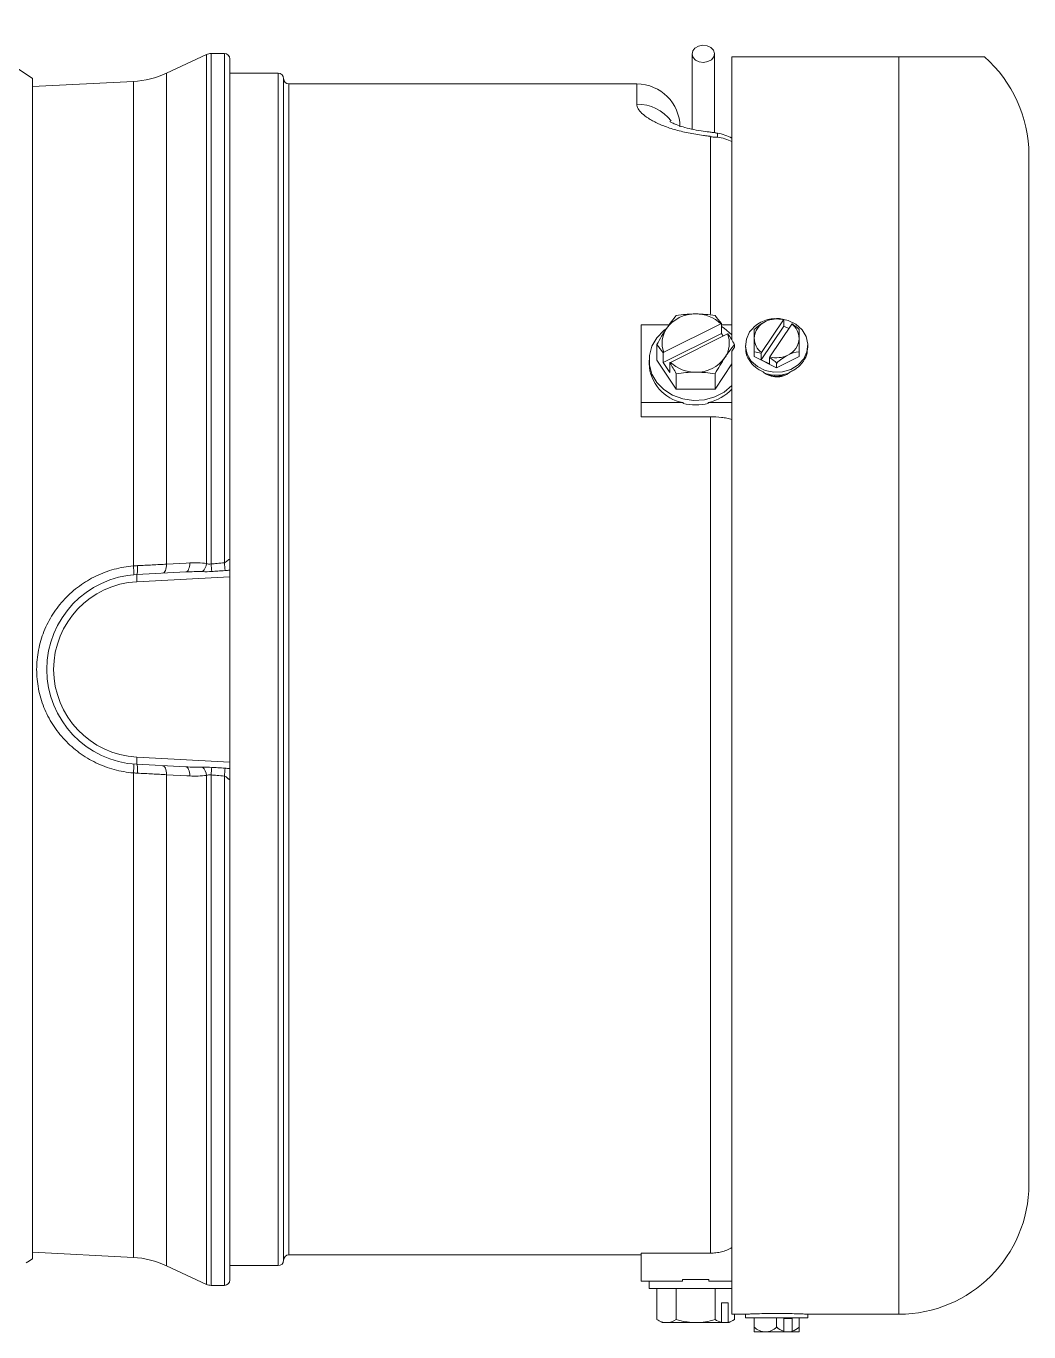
# Paper-space layout '_Back' of a CAD drawing. Header units: inches. Extents: x -9.3 to 11.8, y -4.5 to 4.5.
# Drawn here: x 6.25 to 11.84, y -3.69 to 3.59 of the extents above; entities that cross this region are included whole.
import ezdxf

# ---------------------------------------------------------------- set-up
doc = ezdxf.new("R2010")
doc.units = ezdxf.units.IN
doc.header["$MEASUREMENT"] = 0

psp = doc.layouts.new('_Back')

# ---------------------------------------------------------------- linework, layer by layer
at = {"color": 7, "linetype": 'Continuous', "lineweight": 15}
for p, q in [((6.2815, 3.2963), (5.8387, 3.5876)), ((7.2515, 3.4294), (7.029, 3.3256)), ((7.3515, 3.435), (7.2769, 3.435)), ((9.959, 3.4329), (9.959, 3.0126)), ((10.084, 2.9931), (10.084, 3.4329)), ((7.3815, 0.6048), (7.3815, 3.405)), ((10.1815, 1.8404), (10.1815, 3.4159)), ((10.1815, 3.4159), (11.1115, 3.4159)), ((6.2815, 3.2963), (6.2815, -3.2868)), ((6.8439, 3.2795), (6.2815, 3.25)), ((7.6515, 3.325), (7.3815, 3.325)), ((7.6815, -3.295), (7.6815, 3.295)), ((9.6515, 3.265), (7.7115, 3.265)), ((11.8374, 2.87), (11.8374, -2.87)), ((9.675, 1.9209), (9.675, 1.4095)), ((9.8317, 1.9209), (9.675, 1.9209)), ((9.8016, 1.7686), (10.1198, 1.9277)), ((10.1231, 1.9282), (10.1231, 1.8738)), ((10.1815, 1.9209), (10.1231, 1.9209)), ((10.306, 1.8954), (10.306, 1.7443)), ((10.3451, 1.7273), (10.4701, 1.9148)), ((10.3466, 1.7665), (10.4687, 1.9496)), ((10.3934, 1.7431), (10.5154, 1.9262)), ((10.4701, 1.9501), (10.4701, 1.9148)), ((10.4701, 1.9148), (10.4984, 1.9007)), ((10.556, 1.7443), (10.556, 1.8954)), ((9.7983, 1.7114), (10.1231, 1.8738)), ((10.1573, 1.8714), (9.8391, 1.7123)), ((10.1328, 1.8592), (10.1231, 1.8738)), ((9.7629, 1.725), (9.7629, 1.8116)), ((9.7983, 1.7114), (9.7983, 1.7659)), ((10.1815, 1.7749), (10.1959, 1.7966)), ((10.1815, -3.5958), (10.1815, 1.7749)), ((10.1959, 1.7966), (10.1959, 1.8116)), ((10.257, 1.8068), (10.257, 1.797)), ((10.3466, 1.7665), (10.3451, 1.7626)), ((10.3451, 1.7626), (10.3451, 1.7273)), ((10.605, 1.797), (10.605, 1.8068)), ((9.7194, 1.725), (9.7194, 1.7047)), ((9.7629, 1.725), (9.8712, 1.5626)), ((9.7983, 1.7114), (9.8358, 1.6552)), ((9.8358, 1.7096), (9.8358, 1.6552)), ((10.0877, 1.5626), (10.1815, 1.7033)), ((10.431, 1.6818), (10.306, 1.7443)), ((10.3451, 1.7273), (10.3919, 1.7039)), ((10.3934, 1.7431), (10.3919, 1.7392)), ((10.3919, 1.7039), (10.3919, 1.7392)), ((10.431, 1.6818), (10.556, 1.7443)), ((10.431, 1.7079), (10.431, 1.6818)), ((9.8712, 1.5626), (9.8712, 1.6492)), ((10.0877, 1.5626), (10.0877, 1.6492)), ((9.8712, 1.5626), (10.0877, 1.5626)), ((9.9092, 1.4879), (9.675, 1.4879)), ((9.9092, 1.4832), (9.9092, 1.4879)), ((10.0496, 1.4879), (10.0496, 1.4832)), ((10.1815, 1.4879), (10.0496, 1.4879)), ((9.675, 1.4095), (10.0615, 1.4095)), ((10.0615, -3.2556), (10.0615, 1.4095)), ((6.8638, 0.5293), (7.1367, 0.5436)), ((7.3815, 0.5165), (6.8638, 0.4893)), ((7.3815, -0.5535), (7.3815, 0.5535)), ((6.8638, -0.4893), (7.3815, -0.5165)), ((7.1367, -0.5436), (6.8638, -0.5293)), ((7.3815, -3.405), (7.3815, -0.6048)), ((6.2815, -3.25), (6.8439, -3.2795)), ((7.7115, -3.265), (9.675, -3.265)), ((9.675, -3.2556), (10.0615, -3.2556)), ((9.675, -3.412), (9.675, -3.2556)), ((7.029, -3.3256), (7.2515, -3.4294)), ((7.3815, -3.325), (7.6515, -3.325)), ((9.9068, -3.412), (9.675, -3.412)), ((9.7194, -3.412), (9.7194, -3.4526)), ((9.9068, -3.4026), (9.9068, -3.412)), ((10.052, -3.4026), (9.9068, -3.4026)), ((10.052, -3.412), (10.052, -3.4026)), ((10.1815, -3.412), (10.052, -3.412)), ((7.2769, -3.435), (7.3515, -3.435)), ((10.1815, -3.4526), (9.7194, -3.4526)), ((9.7629, -3.4526), (9.7629, -3.6259)), ((9.8712, -3.4526), (9.8712, -3.6259)), ((10.0877, -3.4526), (10.0877, -3.6259)), ((10.1606, -3.5316), (10.1231, -3.5316)), ((10.1231, -3.6405), (10.1231, -3.5316)), ((10.1606, -3.5316), (10.1606, -3.6405)), ((9.7629, -3.6259), (9.7919, -3.6426)), ((10.1669, -3.6426), (10.1959, -3.6259)), ((10.1959, -3.5959), (10.1815, -3.5958)), ((10.1951, -3.5959), (10.2595, -3.5959)), ((10.1959, -3.5959), (10.1959, -3.6259)), ((10.257, -3.5959), (10.257, -3.6155)), ((10.257, -3.6155), (10.605, -3.6155)), ((10.306, -3.6945), (10.306, -3.6155)), ((10.431, -3.6675), (10.431, -3.6155)), ((10.4701, -3.6205), (10.5169, -3.6205)), ((10.4701, -3.6911), (10.4701, -3.6205)), ((10.5169, -3.6205), (10.5169, -3.6911)), ((10.556, -3.6945), (10.556, -3.6155)), ((10.604, -3.5959), (11.1115, -3.5959)), ((10.605, -3.6155), (10.605, -3.5959)), ((10.1669, -3.6426), (9.7919, -3.6426)), ((10.306, -3.6945), (10.556, -3.6945))]:
    psp.add_line(p, q, dxfattribs=at)
at = {"color": 8, "linetype": 'Continuous', "lineweight": 15}
for p, q in [((7.2515, 0.5908), (7.2515, 3.4294)), ((7.2769, 0.5881), (7.2769, 3.435)), ((7.3515, 0.5945), (7.3515, 3.435)), ((11.1115, -3.5959), (11.1115, 3.4159)), ((6.8439, 0.5773), (6.8439, 3.2795)), ((7.029, 0.5871), (7.029, 3.3256)), ((7.6515, -3.325), (7.6515, 3.325)), ((7.7115, -3.265), (7.7115, 3.265)), ((9.6515, 3.152), (9.6515, 3.265)), ((10.1015, 2.9904), (10.1015, 2.9682)), ((10.0615, 1.9811), (10.0615, 2.9704)), ((6.8439, -3.2795), (6.8439, -0.5773)), ((7.029, -3.3256), (7.029, -0.5871)), ((7.2515, -3.4294), (7.2515, -0.5908)), ((7.2769, -3.435), (7.2769, -0.5881)), ((7.3515, -3.435), (7.3515, -0.5945))]:
    psp.add_line(p, q, dxfattribs=at)
at = {"color": 7, "linetype": 'Continuous', "lineweight": 15, "flags": 128}
for points in [[(10.0639, 3.4682), (10.0783, 3.453), (10.084, 3.4348), (10.0801, 3.4163), (10.0674, 3.4003), (10.0476, 3.3893), (10.0239, 3.385), (9.9998, 3.3879), (9.9791, 3.3977), (9.9647, 3.4129), (9.959, 3.4311), (9.9629, 3.4496), (9.9756, 3.4655), (9.9954, 3.4765), (10.0191, 3.4809), (10.0432, 3.4779), (10.0639, 3.4682)], [(9.8144, 1.8989), (9.8021, 1.8897), (9.7628, 1.8495), (9.7353, 1.8025), (9.7212, 1.7513), (9.7212, 1.6987), (9.7353, 1.6474), (9.7628, 1.6005), (9.8021, 1.5603), (9.8511, 1.5291), (9.9072, 1.5087), (9.9671, 1.5001), (10.0278, 1.5037), (10.0858, 1.5195), (10.138, 1.5465), (10.1815, 1.5833), (10.1815, 1.5833)], [(10.1815, 1.8667), (10.138, 1.9034), (10.1231, 1.9127)], [(10.4415, 1.9573), (10.4475, 1.9569), (10.4957, 1.9467), (10.5386, 1.9253), (10.5727, 1.8943), (10.5954, 1.8561), (10.6048, 1.814), (10.6001, 1.7713), (10.5817, 1.7315), (10.5511, 1.6978), (10.5107, 1.6729), (10.4639, 1.6589), (10.4145, 1.6568), (10.3663, 1.667), (10.3234, 1.6884), (10.2893, 1.7194), (10.2666, 1.7576), (10.2572, 1.7997), (10.2619, 1.8424), (10.2803, 1.8822)], [(7.029, 0.5871), (7.0284, 0.577), (7.027, 0.5675), (7.0249, 0.5589), (7.0222, 0.5515), (7.0189, 0.5454), (7.0152, 0.5408), (7.0111, 0.5379), (7.0068, 0.5368)], [(7.029, 0.5871), (7.1377, 0.5928), (7.1589, 0.594)], [(7.1589, 0.594), (7.1582, 0.5839), (7.1569, 0.5744), (7.1548, 0.5658), (7.1521, 0.5583), (7.1488, 0.5522), (7.145, 0.5476), (7.141, 0.5447), (7.1367, 0.5436)], [(7.029, -0.5871), (7.0284, -0.577), (7.027, -0.5675), (7.0249, -0.5589), (7.0222, -0.5515), (7.0189, -0.5454), (7.0152, -0.5408), (7.0111, -0.5379), (7.0068, -0.5368)], [(7.1589, -0.594), (7.1582, -0.5839), (7.1569, -0.5744), (7.1548, -0.5658), (7.1521, -0.5583), (7.1488, -0.5522), (7.145, -0.5476), (7.141, -0.5447), (7.1367, -0.5436)], [(7.1589, -0.594), (7.1428, -0.5931), (7.029, -0.5871)]]:
    psp.add_lwpolyline(points, dxfattribs=at)
at = {"color": 7, "linetype": 'Continuous', "lineweight": 15}
for centre, radius, start, end in [((7.2769, 3.375), 0.06, 90, 115), ((7.3515, 3.405), 0.03, 0, 90), ((11.1115, 2.87), 0.7259, 0, 48.76047), ((6.8177, 3.7788), 0.5, 273, 295), ((7.6515, 3.295), 0.03, 0, 90), ((7.7115, 3.295), 0.03, 180, 270), ((9.6515, 3.025), 0.24, 0, 90), ((10.1415, 3.2372), 0.25, 260.05607, 260.7931), ((10.0615, 2.7437), 0.25, 61.3146, 80.7931), ((10.0629, 2.7041), 0.267, 63.62094, 81.68312), ((9.975, 1.7882), 0.1942, 88.69497, 144.43513), ((9.9819, 1.7814), 0.201, 46.70118, 90.70913), ((9.9357, 1.8201), 0.1437, 145.65502, 201.03819), ((10.4267, 1.7772), 0.1801, 91.60734, 144.36836), ((10.4127, 1.8429), 0.1067, 114.44788, 178.17199), ((10.4779, 1.7213), 0.2446, 116.55941, 134.63618), ((10.4391, 1.8104), 0.1476, 93.14954, 118.57317), ((10.4311, 1.8127), 0.142, 74.65766, 116.15598), ((10.4276, 1.8378), 0.1201, 69.23714, 88.35213), ((10.4789, 1.9233), 0.0283, 108.18907, 111.36869), ((10.5257, 1.8999), 0.0283, 108.18907, 111.36869), ((10.4536, 1.8445), 0.1024, 1.01533, 52.8814), ((10.388, 1.7259), 0.2387, 45.24459, 57.30334), ((10.0232, 1.8198), 0.1437, 325.65502, 21.03819), ((10.4084, 1.8482), 0.1024, 181.01533, 232.8814), ((10.4493, 1.8497), 0.1067, 294.44788, 358.17199), ((10.3026, 1.6503), 0.1201, 69.23714, 88.35213), ((10.4309, 1.88), 0.142, 254.65766, 296.15598), ((10.6029, 1.5338), 0.2446, 116.55941, 134.63618), ((10.5641, 1.6229), 0.1476, 93.14954, 118.57317), ((9.951, 1.7159), 0.2319, 182.78279, 259.61818), ((9.9769, 1.8586), 0.201, 226.70118, 270.70913), ((9.9839, 1.8517), 0.1942, 268.69497, 324.43513), ((10.263, 1.5384), 0.2387, 45.24459, 57.30334), ((10.431, 1.8392), 0.1986, 251.31723, 290.75565), ((10.431, 1.7262), 0.0922, 240.67231, 299.32769), ((9.9894, 1.7469), 0.2659, 283.08509, 316.24652), ((9.9794, 1.7734), 0.2986, 256.40293, 283.59707), ((7.171, 0.6005), 0.0811, 316.95464, 353.10297), ((9.1874, 0.7609), 1.9183, 185.16969, 186.43072), ((9.2071, 0.7515), 1.8623, 184.83442, 186.17821), ((6.8915, 0), 0.53, 93, 267), ((6.5401, 0.5401), 0.3061, 357.735, 6.96914), ((7.0552, 0.5093), 0.1925, 174.04331, 185.95669), ((6.7355, 0.5611), 0.1321, 346.06993, 7.64497), ((6.8894, 0), 0.49, 93, 267), ((7.0552, -0.5093), 0.1925, 174.04331, 185.95669), ((6.5401, -0.5401), 0.3061, 353.03086, 2.265), ((6.7355, -0.5611), 0.1321, 352.35503, 13.93007), ((7.171, -0.6005), 0.0811, 6.89703, 43.04536), ((9.1874, -0.7609), 1.9183, 173.56928, 174.83031), ((9.2071, -0.7515), 1.8623, 173.82179, 175.16558), ((11.1115, -2.87), 0.7259, 270, 0), ((7.7115, -3.295), 0.03, 90, 180), ((6.8177, -3.7788), 0.5, 65, 87), ((7.6515, -3.295), 0.03, 270, 0), ((7.3515, -3.405), 0.03, 270, 0), ((7.2769, -3.375), 0.06, 245, 270), ((10.3696, -3.6062), 0.0883, 223.9815, 269.31463), ((10.3675, -3.6062), 0.0883, 270.68537, 316.0185), ((10.4965, -3.6033), 0.0917, 224.4541, 253.29918), ((10.3029, -3.6198), 0.1818, 335.74625, 336.90415), ((10.3496, -3.6198), 0.1818, 335.74625, 336.90415), ((10.4905, -3.6033), 0.0917, 286.70082, 315.5459)]:
    psp.add_arc(centre, radius, start, end, dxfattribs=at)
at = {"color": 8, "linetype": 'Continuous', "lineweight": 15}
psp.add_arc((9.6528, 2.9094), 0.2425, 38.33425, 90.30966, dxfattribs=at)
at = {"color": 7, "linetype": 'Continuous', "lineweight": 15}
for points, knots in [([(11.1115, 3.4159), (11.1314, 3.4159), (11.1771, 3.4159), (11.2581, 3.4159), (11.3359, 3.4159), (11.4018, 3.4159), (11.4691, 3.4159), (11.5275, 3.4159), (11.5673, 3.4159), (11.5843, 3.4159), (11.5939, 3.4159), (11.59, 3.4159), (11.59, 3.4159)], [0, 0, 0, 0, 0.045295, 0.104076, 0.199322, 0.281355, 0.365417, 0.538729, 0.715926, 0.857605, 0.999941, 1, 1, 1, 1]), ([(10.0615, 2.9704), (10.0618, 2.9706), (10.0621, 2.9708), (10.0624, 2.9711), (10.0623, 2.9713), (10.0617, 2.9719), (10.0609, 2.9722), (10.0586, 2.9728), (10.0568, 2.9732), (10.0516, 2.9741), (10.0479, 2.9746), (10.0371, 2.9761), (10.0298, 2.977), (10.008, 2.9799), (9.9936, 2.982), (9.9511, 2.9888), (9.9237, 2.9944), (9.8849, 3.004), (9.8723, 3.0074), (9.8482, 3.0145), (9.8366, 3.0182), (9.8032, 3.0298), (9.7828, 3.038), (9.7551, 3.0511), (9.7463, 3.0555), (9.73, 3.0644), (9.7225, 3.0689), (9.7014, 3.0824), (9.6896, 3.0915), (9.6705, 3.1097), (9.6634, 3.1186), (9.6539, 3.1357), (9.6515, 3.144), (9.6515, 3.152)], [0, 0, 0, 0, 0.001953, 0.001953, 0.003906, 0.003906, 0.007812, 0.007812, 0.015625, 0.015625, 0.03125, 0.03125, 0.0625, 0.0625, 0.125, 0.125, 0.25, 0.25, 0.3125, 0.3125, 0.375, 0.375, 0.5, 0.5, 0.5625, 0.5625, 0.625, 0.625, 0.75, 0.75, 0.875, 0.875, 1, 1, 1, 1]), ([(10.0982, 2.991), (10.0979, 2.991), (10.0911, 2.9925), (10.0761, 2.9943), (10.0469, 2.9979), (10.0047, 3.0034), (9.9547, 3.0128), (9.9074, 3.0252), (9.871, 3.0379), (9.8482, 3.048), (9.8364, 3.0548), (9.8362, 3.055), (9.8361, 3.0551)], [0, 0, 0, 0, 0.001762, 0.051035, 0.111404, 0.222992, 0.378581, 0.529464, 0.680477, 0.807837, 0.926127, 1, 1, 1, 1]), ([(10.1011, 2.9681), (10.1006, 2.9678), (10.0998, 2.9678), (10.0982, 2.9678), (10.0974, 2.9678), (10.095, 2.9678), (10.0933, 2.9679), (10.0883, 2.9682), (10.0849, 2.9684), (10.0782, 2.9689), (10.0748, 2.9691), (10.0681, 2.9697), (10.0647, 2.97), (10.0615, 2.9704)], [0, 0, 0, 0, 0.0625, 0.0625, 0.125, 0.125, 0.25, 0.25, 0.5, 0.5, 0.75, 0.75, 1, 1, 1, 1]), ([(9.9794, 1.9824), (9.9702, 1.9824), (9.961, 1.9822), (9.9428, 1.9814), (9.9337, 1.9808), (9.9067, 1.9786), (9.8888, 1.9765), (9.8712, 1.974)], [0, 0, 0, 0, 0.25, 0.25, 0.5, 0.5, 1, 1, 1, 1]), ([(9.8171, 1.9012), (9.8125, 1.8943), (9.8078, 1.8872), (9.7987, 1.8727), (9.7942, 1.8653), (9.7807, 1.8429), (9.7718, 1.8274), (9.7629, 1.8116)], [0, 0, 0, 0, 0.25, 0.25, 0.5, 0.5, 1, 1, 1, 1]), ([(10.1418, 1.7388), (10.1464, 1.7457), (10.151, 1.7524), (10.1601, 1.7653), (10.1647, 1.7716), (10.1782, 1.7897), (10.1871, 1.8009), (10.1959, 1.8116)], [0, 0, 0, 0, 0.25, 0.25, 0.5, 0.5, 1, 1, 1, 1]), ([(10.2594, 1.797), (10.2589, 1.7894), (10.2571, 1.765), (10.2752, 1.7248), (10.3089, 1.6839), (10.341, 1.6672), (10.3561, 1.6593)], [0, 0, 0, 0, 0.133694, 0.432891, 0.73226, 1, 1, 1, 1]), ([(10.5077, 1.6601), (10.5152, 1.6637), (10.5397, 1.6756), (10.5739, 1.7059), (10.6008, 1.7505), (10.6029, 1.7823), (10.6039, 1.7971)], [0, 0, 0, 0, 0.131681, 0.434138, 0.736817, 1, 1, 1, 1]), ([(9.9794, 1.6576), (9.9886, 1.6576), (9.9978, 1.6574), (10.0161, 1.6566), (10.0252, 1.6561), (10.0522, 1.6539), (10.07, 1.6518), (10.0877, 1.6492)], [0, 0, 0, 0, 0.25, 0.25, 0.5, 0.5, 1, 1, 1, 1]), ([(10.3561, 1.6593), (10.361, 1.6548), (10.3664, 1.6508), (10.3781, 1.6437), (10.3843, 1.6406), (10.4038, 1.6334), (10.4179, 1.6308), (10.4393, 1.6309), (10.4463, 1.6316), (10.46, 1.6342), (10.4668, 1.6361), (10.4798, 1.6411), (10.4859, 1.6442), (10.4975, 1.6514), (10.5029, 1.6556), (10.5077, 1.6601)], [0, 0, 0, 0, 0.125, 0.125, 0.25, 0.25, 0.5, 0.5, 0.625, 0.625, 0.75, 0.75, 0.875, 0.875, 1, 1, 1, 1]), ([(10.0615, 1.4095), (10.0825, 1.4095), (10.1031, 1.4082), (10.1333, 1.4043), (10.1433, 1.4027), (10.1628, 1.3989), (10.1723, 1.3966), (10.1815, 1.3941)], [0, 0, 0, 0, 0.5, 0.5, 0.75, 0.75, 1, 1, 1, 1]), ([(6.8665, 0.5787), (6.8947, 0.58), (6.9223, 0.5814), (6.9766, 0.5842), (7.0033, 0.5856), (7.029, 0.5871)], [0, 0, 0, 0, 0.5, 0.5, 1, 1, 1, 1]), ([(7.2515, 0.5908), (7.2553, 0.5895), (7.2593, 0.5884), (7.2678, 0.5872), (7.2724, 0.5873), (7.2769, 0.5881)], [0, 0, 0, 0, 0.5, 0.5, 1, 1, 1, 1]), ([(7.2769, 0.5881), (7.288, 0.5891), (7.2991, 0.5901), (7.3103, 0.591), (7.324, 0.5922), (7.3378, 0.5934), (7.3515, 0.5945)], [0, 0, 0, 0, 0.000851736, 0.000851736, 0.000851736, 0.001903169, 0.001903169, 0.001903169, 0.001903169]), ([(7.3515, 0.5945), (7.3561, 0.5957), (7.3598, 0.5985), (7.3664, 0.604), (7.3693, 0.607), (7.3733, 0.6106), (7.3746, 0.6117), (7.3771, 0.6132), (7.3782, 0.6136), (7.3801, 0.613), (7.3807, 0.6118), (7.3814, 0.6088), (7.3815, 0.6068), (7.3815, 0.6048)], [0, 0, 0, 0, 0.25, 0.25, 0.5, 0.5, 0.625, 0.625, 0.75, 0.75, 0.875, 0.875, 1, 1, 1, 1]), ([(7.3815, 0.5535), (7.3815, 0.5561), (7.3815, 0.5596), (7.3815, 0.5679), (7.3815, 0.5728), (7.3815, 0.583), (7.3815, 0.5885), (7.3815, 0.596), (7.3815, 0.5984), (7.3815, 0.6022), (7.3815, 0.6037), (7.3815, 0.6048)], [0, 0, 0, 0, 0.25, 0.25, 0.5, 0.5, 0.75, 0.75, 0.875, 0.875, 1, 1, 1, 1]), ([(6.8439, -0.5773), (6.8075, -0.5742), (6.7719, -0.5678), (6.7196, -0.5536), (6.7023, -0.548), (6.6681, -0.5353), (6.6514, -0.5281), (6.6026, -0.5047), (6.5717, -0.4862), (6.5279, -0.4542), (6.5137, -0.4428), (6.4865, -0.4187), (6.4735, -0.4062), (6.4365, -0.3668), (6.4144, -0.3385), (6.3851, -0.2926), (6.376, -0.2768), (6.3595, -0.2446), (6.352, -0.2282), (6.332, -0.1781), (6.3218, -0.1434), (6.308, -0.0718), (6.3046, -0.0359), (6.3046, 0.0181), (6.3055, 0.0362), (6.309, 0.0722), (6.3116, 0.0904), (6.3219, 0.1438), (6.3321, 0.1783), (6.3521, 0.2285), (6.3596, 0.2449), (6.3763, 0.2773), (6.3854, 0.2931), (6.4145, 0.3387), (6.4367, 0.367), (6.4738, 0.4064), (6.4869, 0.4191), (6.5142, 0.4432), (6.5283, 0.4545), (6.5719, 0.4863), (6.6028, 0.5048), (6.6519, 0.5284), (6.6688, 0.5355), (6.7027, 0.5482), (6.7199, 0.5537), (6.772, 0.5678), (6.8075, 0.5742), (6.8439, 0.5773)], [0, 0, 0, 0, 0.0625, 0.0625, 0.09375, 0.09375, 0.125, 0.125, 0.1875, 0.1875, 0.21875, 0.21875, 0.25, 0.25, 0.3125, 0.3125, 0.34375, 0.34375, 0.375, 0.375, 0.4375, 0.4375, 0.5, 0.5, 0.53125, 0.53125, 0.5625, 0.5625, 0.625, 0.625, 0.65625, 0.65625, 0.6875, 0.6875, 0.75, 0.75, 0.78125, 0.78125, 0.8125, 0.8125, 0.875, 0.875, 0.90625, 0.90625, 0.9375, 0.9375, 1, 1, 1, 1]), ([(7.3557, 0.5511), (7.342, 0.5502), (7.3282, 0.5492), (7.3145, 0.5483), (7.3034, 0.5476), (7.2922, 0.5468), (7.2811, 0.5461)], [0, 0, 0, 0, 0.001049059, 0.001049059, 0.001049059, 0.001898795, 0.001898795, 0.001898795, 0.001898795]), ([(7.029, -0.5871), (7.0033, -0.5856), (6.9769, -0.5842), (6.9226, -0.5814), (6.8947, -0.58), (6.8665, -0.5787)], [0, 0, 0, 0, 0.5, 0.5, 1, 1, 1, 1]), ([(7.2811, -0.5461), (7.2922, -0.5468), (7.3034, -0.5476), (7.3145, -0.5483), (7.3282, -0.5492), (7.342, -0.5502), (7.3557, -0.5511)], [0, 0, 0, 0, 0.000849736, 0.000849736, 0.000849736, 0.001898795, 0.001898795, 0.001898795, 0.001898795]), ([(7.3815, -0.5535), (7.3815, -0.5561), (7.3815, -0.5596), (7.3815, -0.5679), (7.3815, -0.5728), (7.3815, -0.583), (7.3815, -0.5885), (7.3815, -0.596), (7.3815, -0.5984), (7.3815, -0.6022), (7.3815, -0.6037), (7.3815, -0.6048)], [0, 0, 0, 0, 0.25, 0.25, 0.5, 0.5, 0.75, 0.75, 0.875, 0.875, 1, 1, 1, 1]), ([(7.2769, -0.5881), (7.2724, -0.5873), (7.268, -0.5872), (7.2593, -0.5883), (7.2553, -0.5895), (7.2515, -0.5908)], [0, 0, 0, 0, 0.5, 0.5, 1, 1, 1, 1]), ([(7.3515, -0.5945), (7.3378, -0.5934), (7.324, -0.5922), (7.3103, -0.591), (7.2991, -0.5901), (7.288, -0.5891), (7.2769, -0.5881)], [0, 0, 0, 0, 0.001051433, 0.001051433, 0.001051433, 0.001903169, 0.001903169, 0.001903169, 0.001903169]), ([(7.3815, -0.6048), (7.3815, -0.6068), (7.3814, -0.6088), (7.3807, -0.6119), (7.3801, -0.613), (7.3782, -0.6136), (7.377, -0.6132), (7.3746, -0.6117), (7.3733, -0.6106), (7.3693, -0.607), (7.3664, -0.604), (7.3615, -0.5999), (7.3598, -0.5985), (7.3559, -0.5961), (7.3538, -0.5951), (7.3515, -0.5945)], [0, 0, 0, 0, 0.125, 0.125, 0.25, 0.25, 0.375, 0.375, 0.5, 0.5, 0.75, 0.75, 0.875, 0.875, 1, 1, 1, 1]), ([(10.0615, -3.2556), (10.0719, -3.2556), (10.0822, -3.2549), (10.1028, -3.2523), (10.1132, -3.2504), (10.1335, -3.2452), (10.1434, -3.242), (10.1629, -3.2343), (10.1724, -3.2298), (10.1815, -3.2248)], [0, 0, 0, 0, 0.25, 0.25, 0.5, 0.5, 0.75, 0.75, 1, 1, 1, 1]), ([(9.8171, -3.6426), (9.8125, -3.6426), (9.8078, -3.6422), (9.7987, -3.6407), (9.7942, -3.6396), (9.7807, -3.6352), (9.7718, -3.631), (9.7629, -3.6259)], [0, 0, 0, 0, 0.25, 0.25, 0.5, 0.5, 1, 1, 1, 1]), ([(9.9794, -3.6426), (9.9702, -3.6426), (9.961, -3.6422), (9.9428, -3.6407), (9.9337, -3.6396), (9.9067, -3.6352), (9.8888, -3.631), (9.8712, -3.6259)], [0, 0, 0, 0, 0.25, 0.25, 0.5, 0.5, 1, 1, 1, 1]), ([(10.2803, -3.5949), (10.2715, -3.5953), (10.2579, -3.5959), (10.2591, -3.5958), (10.2595, -3.5958)], [0, 0, 0, 0, 0.651528, 1, 1, 1, 1]), ([(10.604, -3.5959), (10.6043, -3.5959), (10.6074, -3.596), (10.5944, -3.5954), (10.5649, -3.5941), (10.5183, -3.5927), (10.4624, -3.5917), (10.4028, -3.5917), (10.3467, -3.5926), (10.3049, -3.5939), (10.2872, -3.5946), (10.2803, -3.5949)], [0, 0, 0, 0, 0.014777, 0.143734, 0.272709, 0.401818, 0.530967, 0.660002, 0.788946, 0.917965, 1, 1, 1, 1])]:
    psp.add_open_spline(points, degree=3, knots=knots, dxfattribs=at)
at = {"color": 8, "linetype": 'Continuous', "lineweight": 15}
psp.add_open_spline([(10.0979, 2.9896), (10.0982, 2.99), (10.0995, 2.9915), (10.1001, 2.9874), (10.1007, 2.9823), (10.101, 2.9772), (10.1011, 2.9722), (10.1011, 2.9691), (10.1011, 2.9681)], degree=3, knots=[0, 0, 0, 0, 0.134465, 0.452985, 0.601724, 0.79062, 0.924385, 1, 1, 1, 1], dxfattribs=at)
at = {"color": 7, "linetype": 'Continuous', "lineweight": 15}
for points in [[(10.1011, 2.9681), (10.1012, 2.9681), (10.1014, 2.9682), (10.1015, 2.9682)], [(9.8712, 1.974), (9.8535, 1.9525), (9.8355, 1.9288), (9.8171, 1.9012)], [(10.0877, 1.974), (10.0523, 1.9791), (10.0163, 1.9824), (9.9794, 1.9824)], [(10.1231, 1.9282), (10.111, 1.945), (10.0992, 1.96), (10.0877, 1.974)], [(10.1198, 1.9277), (10.1209, 1.9279), (10.122, 1.928), (10.1231, 1.9282)], [(10.1606, 1.872), (10.1595, 1.8718), (10.1584, 1.8716), (10.1573, 1.8714)], [(10.1959, 1.8116), (10.1844, 1.8323), (10.1725, 1.8528), (10.1606, 1.872)], [(9.7983, 1.7659), (9.7862, 1.7826), (9.7745, 1.7976), (9.7629, 1.8116)], [(9.7983, 1.7659), (9.7994, 1.7668), (9.8005, 1.7677), (9.8016, 1.7686)], [(9.8391, 1.7123), (9.838, 1.7114), (9.8369, 1.7105), (9.8358, 1.7096)], [(9.8712, 1.6492), (9.8596, 1.6699), (9.8477, 1.6904), (9.8358, 1.7096)], [(10.0877, 1.6492), (10.1054, 1.6809), (10.1234, 1.7111), (10.1418, 1.7388)], [(9.8712, 1.6492), (9.9066, 1.6543), (9.9425, 1.6576), (9.9794, 1.6576)], [(7.1589, 0.594), (7.19, 0.5956), (7.2209, 0.595), (7.2515, 0.5908)], [(6.8439, 0.5773), (6.8514, 0.5778), (6.8589, 0.5783), (6.8665, 0.5787)], [(7.2303, 0.5452), (7.1991, 0.546), (7.1679, 0.5452), (7.1367, 0.5436)], [(7.2811, 0.5461), (7.264, 0.5449), (7.247, 0.5448), (7.2303, 0.5452)], [(7.3815, 0.5535), (7.3729, 0.5525), (7.3643, 0.5516), (7.3557, 0.5511)], [(6.8665, -0.5787), (6.8589, -0.5783), (6.8514, -0.5778), (6.8439, -0.5773)], [(7.1367, -0.5436), (7.1679, -0.5452), (7.1991, -0.546), (7.2303, -0.5452)], [(7.2303, -0.5452), (7.247, -0.5448), (7.264, -0.5449), (7.2811, -0.5461)], [(7.3557, -0.5511), (7.3643, -0.5516), (7.3729, -0.5525), (7.3815, -0.5535)], [(7.2515, -0.5908), (7.2209, -0.595), (7.19, -0.5956), (7.1589, -0.594)], [(6.2459, -3.31), (6.2579, -3.3021), (6.2698, -3.2943), (6.2815, -3.2868)], [(9.8712, -3.6259), (9.8535, -3.6361), (9.8355, -3.6426), (9.8171, -3.6426)], [(10.0877, -3.6259), (10.0523, -3.6361), (10.0163, -3.6426), (9.9794, -3.6426)], [(10.1231, -3.6405), (10.111, -3.6378), (10.0992, -3.6326), (10.0877, -3.6259)], [(10.1198, -3.6426), (10.1209, -3.6419), (10.122, -3.6412), (10.1231, -3.6405)], [(10.1606, -3.6405), (10.1595, -3.6412), (10.1584, -3.6419), (10.1573, -3.6426)], [(10.1959, -3.6259), (10.1844, -3.6326), (10.1725, -3.6378), (10.1606, -3.6405)]]:
    psp.add_open_spline(points, degree=3, dxfattribs=at)

doc.saveas('drawing.dxf')
